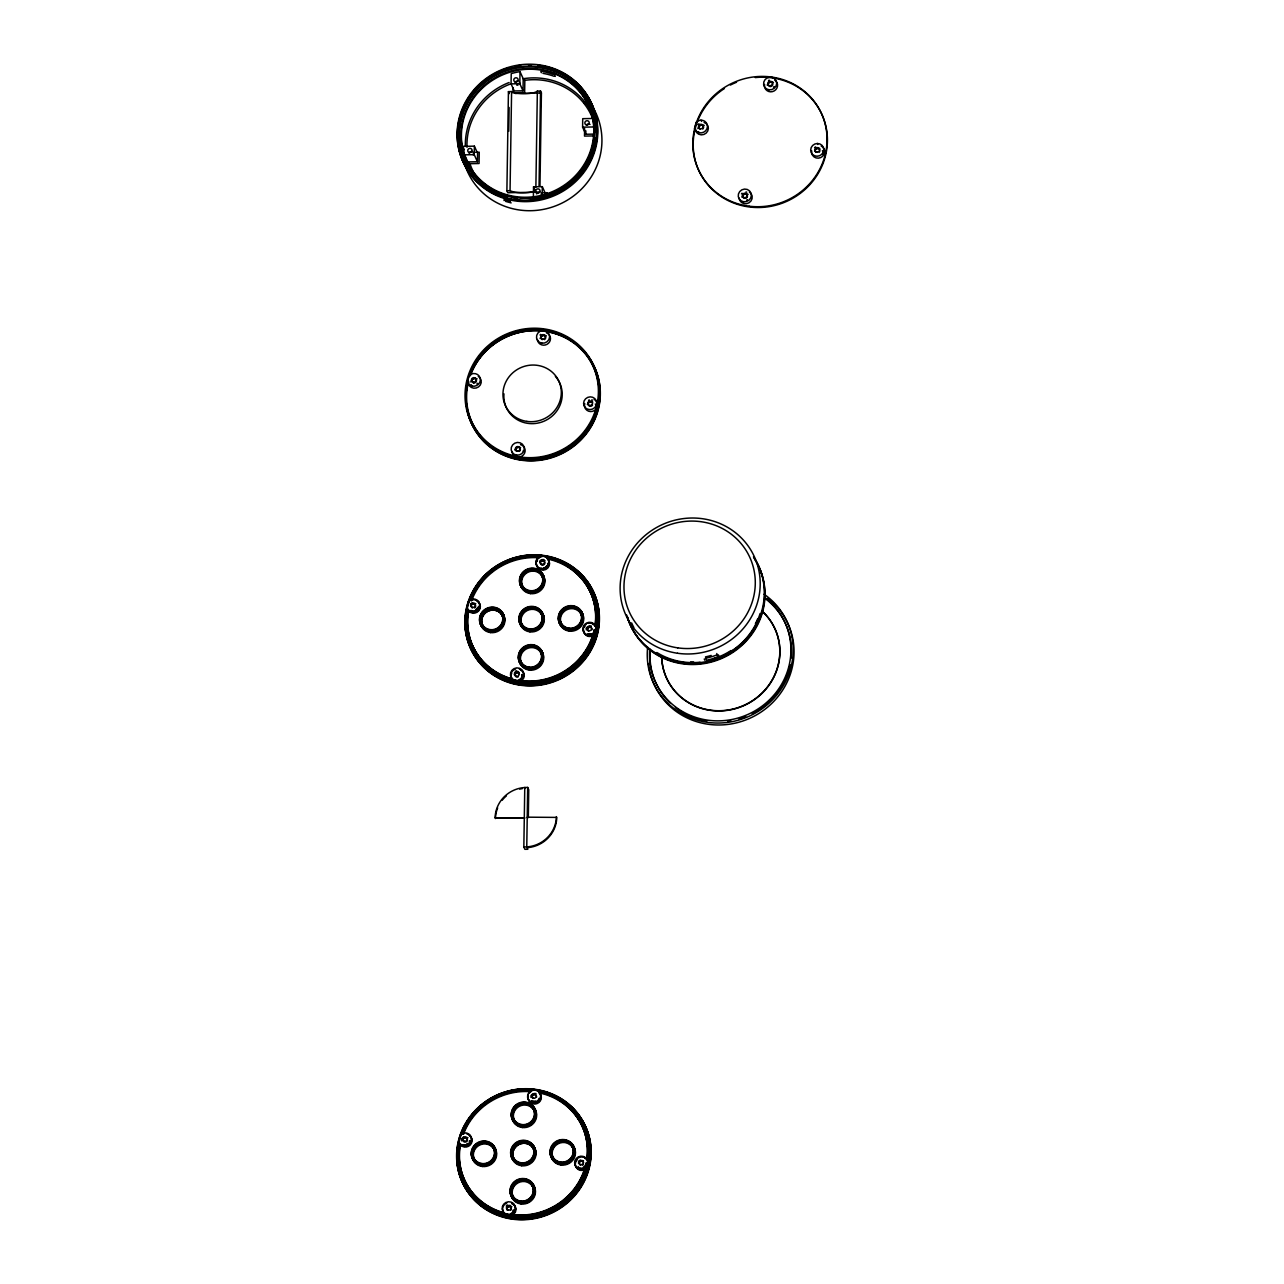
<?xml version="1.0" encoding="UTF-8"?>
<svg xmlns="http://www.w3.org/2000/svg" width="1284" height="1284" viewBox="0 0 1284 1284"><rect width="100%" height="100%" fill="white"/><g stroke="black" fill="none" stroke-linecap="round" stroke-linejoin="round"><path stroke-width="1.5" d="M467.809 161.912L477.439 161.736L474.229 154.658L474.358 146.151L462.754 146.376A66.896 63.927 -24.4 0 0 464.599 154.834L467.809 161.912A66.896 63.927 -24.4 0 0 470.618 169.552M477.439 161.736L477.584 153.245L474.358 146.151M537.916 192.167L507.79 192.728L506.891 190.754L508.432 91.629L511.594 91.565A13.963 3.74 0.9 0 0 525.541 93.684A13.963 3.74 0.9 0 0 537.354 91.084L540.532 91.036L541.415 92.994L539.97 186.18M508.737 131.257L509.106 107.471M511.064 83.893L511.225 73.621A66.896 63.927 -24.4 0 1 520.004 71.647L523.214 78.725L523.037 90.811L514.274 90.971L511.064 83.893L519.811 83.733L523.037 90.811M535.235 190.69A13.963 3.74 0.9 0 1 523.069 192.825A13.963 3.74 0.9 0 1 510.053 190.69L511.594 91.565M513.054 87.922L512.974 92.817L524.642 92.592L524.835 80.33L523.471 79.062M519.811 83.733L520.004 71.647M533.374 197.543L533.534 186.822L542.297 186.661L545.507 193.756M527.692 787.429L526.761 846.91L527.836 849.27L524.915 849.318L523.84 846.959L524.771 787.477L527.692 787.429L528.751 789.788L528.334 817.555M535.877 187.127L537.354 91.084M539.055 186.196L540.532 91.036M542.153 195.97L542.297 186.661M547.144 194.735L547.161 192.712L543.276 192.777M593.818 134.114L585.809 134.258L582.599 127.164L582.727 118.674L593.16 118.481A66.896 63.927 -24.4 0 1 593.834 121.627M584.621 128.544L584.509 136.088L593.609 135.927M585.809 134.258L585.857 130.856M596.129 405.664A6.613 6.324 -24.4 0 1 585.408 407.782A6.613 6.324 -24.4 0 1 587.687 397.398A6.613 6.324 -24.4 0 1 596.707 402.999L597.012 407.638A6.613 6.324 -24.4 0 1 588.73 411.233A6.613 6.324 -24.4 0 1 584.75 403.561M597.012 407.638L597.606 404.958A6.613 6.324 -24.4 0 0 597.493 403.818M823.221 152.298A6.613 6.324 -24.4 0 1 812.499 154.417A6.613 6.324 -24.4 0 1 814.778 144.033A6.613 6.324 -24.4 0 1 823.798 149.634L824.103 154.273A6.613 6.324 -24.4 0 1 811.697 150.79M823.798 149.634L824.103 154.273M467.456 381.717L469.125 375.586A6.613 6.324 -24.4 0 1 479.173 376.035A6.613 6.324 -24.4 0 1 476.589 385.569A6.613 6.324 -24.4 0 1 467.456 381.717L468.355 383.675A6.613 6.324 -24.4 0 0 478.563 386.885A6.613 6.324 -24.4 0 0 478.258 376.373M468.355 383.675L468.708 382.134M694.548 128.352L696.217 122.221A6.613 6.324 -24.4 0 1 706.264 122.67A6.613 6.324 -24.4 0 1 703.68 132.204A6.613 6.324 -24.4 0 1 694.548 128.352L695.447 130.31A6.613 6.324 -24.4 0 0 706.2 133.071A6.613 6.324 -24.4 0 0 704.097 122.445M695.447 130.31L695.719 129.154M461.582 1140.064L462.096 1138.218M504.676 196.324L504.034 200.561M543.052 67.94L542.057 71.39A66.896 63.927 -24.4 0 1 553.227 74.328L554.223 70.861M515.237 93.475L541.415 92.994M582.599 127.164L594.604 126.955M475.545 152.266L479.237 152.186L479.06 163.517L469.96 163.694A65.42 62.531 -24.4 0 0 475.096 175.138M464.599 154.834L474.229 154.658M506.891 190.754L510.053 190.69M495.126 817.764L524.658 818.004L495.126 817.764A30.88 29.5 -24.4 0 1 524.771 787.525L525.124 788.264M527.13 847.665A30.88 29.5 -24.4 0 0 556.758 817.41L527.226 817.17L527.58 817.956M523.84 846.959L526.761 846.91A30.88 29.5 -24.4 0 0 556.405 816.624M510.438 201.315L504.869 199.822M511.16 202.888L505.575 201.395M469.848 163.614L468.74 162.795M524.803 80.314L524.835 80.33A65.42 62.531 -24.4 0 1 592.454 118M817.33 143.487L817.78 144.466M701 120.15L701.562 121.386M554.768 75.226L555.298 76.398M540.805 71.551L541.334 72.723M508.432 91.629L509.315 93.588M533.534 186.822L536.76 193.916M718.334 654.824L718.863 655.996M596.707 402.999L597.606 404.958M704.242 658.997L704.788 660.185M462.754 146.376L464.359 149.907M536.198 564.318A6.613 6.324 -24.4 0 0 545.796 568.539A6.613 6.324 -24.4 0 0 547.144 558.219A64.681 61.825 -24.4 0 1 595.198 625.629L595.535 626.383A6.613 6.324 -24.4 0 0 592.502 624.152M586.274 624.152A6.613 6.324 -24.4 0 0 584.204 632.964A6.613 6.324 -24.4 0 0 593.176 634.761L593.513 635.516A64.681 61.825 -24.4 0 1 532.619 682.189M519.234 668.836A6.613 6.324 -24.4 0 1 519.859 680.793L520.213 681.547A64.681 61.825 -24.4 0 0 526.922 682.189M540.323 557.176A64.681 61.825 -24.4 0 0 471.132 600.206A6.613 6.324 -24.4 0 1 479.301 603.015A6.613 6.324 -24.4 0 1 477.054 611.296A6.613 6.324 -24.4 0 1 468.387 610.317A64.681 61.825 -24.4 0 0 512.252 679.204L512.589 679.958A6.613 6.324 -24.4 0 1 511.77 673.169M468.387 610.317L468.724 611.056A64.681 61.825 -24.4 0 0 512.589 679.958M528.286 1094.867A6.613 6.324 -24.4 0 0 531.319 1102.651A6.613 6.324 -24.4 0 0 539.761 1100.468A6.613 6.324 -24.4 0 0 538.879 1092.122A64.681 61.825 -24.4 0 1 586.932 1159.532L586.932 1159.532A6.613 6.324 -24.4 0 0 577.912 1158.12A6.613 6.324 -24.4 0 0 575.97 1166.899A6.613 6.324 -24.4 0 0 584.926 1168.665L585.263 1169.419A64.681 61.825 -24.4 0 1 511.947 1215.45L511.61 1214.696A6.613 6.324 -24.4 0 0 511.594 1202.931M538.879 1092.122L539.216 1092.877A6.613 6.324 -24.4 0 1 540.275 1100.966A6.613 6.324 -24.4 0 1 532.202 1103.646A6.613 6.324 -24.4 0 1 528.366 1096.472M460.137 1144.205A64.681 61.825 -24.4 0 0 504.002 1213.107L504.339 1213.845A64.681 61.825 -24.4 0 1 460.474 1144.959L460.137 1144.205A6.613 6.324 -24.4 0 0 470.827 1143.065A6.613 6.324 -24.4 0 0 466.493 1133.692M530.372 1090.918A64.681 61.825 -24.4 0 0 462.882 1134.093L462.962 1134.286M716.777 653.524L717.676 656.943A70.572 67.442 -24.4 0 1 706.409 660.281L705.51 656.878A66.896 63.927 -24.4 0 0 711.208 655.434M540.821 564.238A2.199 2.103 -24.4 0 1 541.318 561.429A2.199 2.103 -24.4 0 1 544.255 561.509A2.199 2.103 -24.4 0 1 544.352 564.35M543.854 564.799A2.199 2.103 -24.4 0 1 541.27 564.719M472.416 607.99A2.199 2.103 -24.4 0 1 471.774 604.78A2.199 2.103 -24.4 0 1 475.176 604.716A2.199 2.103 -24.4 0 1 474.438 607.958M518.11 676.957A2.199 2.103 -24.4 0 1 515.285 675.817A2.199 2.103 -24.4 0 1 516.569 673.041A2.199 2.103 -24.4 0 1 519.378 674.18M588.377 631.102A2.199 2.103 -24.4 0 1 587.895 628.406A2.199 2.103 -24.4 0 1 590.56 627.411A2.199 2.103 -24.4 0 1 591.94 629.77M596.081 627.748A6.613 6.324 -24.4 0 0 595.022 625.244A64.681 61.825 -24.4 0 0 546.968 557.834A6.613 6.324 -24.4 0 0 540.147 556.774A64.681 61.825 -24.4 0 0 470.955 599.805A6.613 6.324 -24.4 0 0 469.029 600.976A66.158 63.237 -24.4 0 1 578.651 572.953A66.158 63.237 -24.4 0 1 549.729 679.348A66.158 63.237 -24.4 0 1 467.103 608.07A6.613 6.324 -24.4 0 0 468.211 609.916A64.681 61.825 -24.4 0 0 512.075 678.803A6.613 6.324 -24.4 0 0 519.683 680.408A64.681 61.825 -24.4 0 0 592.999 634.376A6.613 6.324 -24.4 0 0 595.054 632.418M593.176 634.761A64.681 61.825 -24.4 0 1 519.859 680.793M588.072 623.334A6.613 6.324 -24.4 0 1 595.198 625.629M512.252 679.204A6.613 6.324 -24.4 0 1 515.622 668.916M536.279 561.862A6.613 6.324 -24.4 0 1 539.874 557.384M595.535 626.383A64.681 61.825 -24.4 0 0 547.482 558.973A6.613 6.324 -24.4 0 1 545.684 569.534A6.613 6.324 -24.4 0 1 536.455 564.077M471.485 600.944A64.681 61.825 -24.4 0 1 538.975 557.77M520.437 669.879A6.613 6.324 -24.4 0 1 520.213 681.547M477.038 601.185A6.613 6.324 -24.4 0 1 478.82 610.767A6.613 6.324 -24.4 0 1 468.724 611.056M593.513 635.516A6.613 6.324 -24.4 0 1 583.578 629.882M584.332 627.362A6.613 6.324 -24.4 0 1 584.942 626.432M536.953 561.557A6.613 6.324 -24.4 0 1 537.45 560.61M594.139 629.722A4.414 4.221 -24.4 0 1 593.834 630.909M590.11 633.654A4.414 4.221 -24.4 0 1 589.324 633.67M515.382 671.259A4.414 4.221 -24.4 0 1 516.601 670.842M477.279 608.038A4.414 4.221 -24.4 0 1 475.834 609.579M547.947 557.641A66.158 63.237 -24.4 0 1 595.888 632.37A66.158 63.237 -24.4 0 1 518.014 682.671A66.158 63.237 -24.4 0 1 467.569 609.547M470.121 600.591A66.158 63.237 -24.4 0 1 541.864 556.662M594.492 629.706A4.414 4.221 -24.4 0 1 587.671 633.766M586.082 628.678A4.414 4.221 -24.4 0 1 591.394 626.062M521.994 674.903A4.414 4.221 -24.4 0 1 519.234 679.669M514.322 673.137A4.414 4.221 -24.4 0 1 518.142 671.516M477.985 607.942A4.414 4.221 -24.4 0 1 471.453 610.51M470.522 604.122A4.414 4.221 -24.4 0 1 472.384 602.854M546.872 565.666A4.414 4.221 -24.4 0 1 543.742 567.961M539.97 560.851A4.414 4.221 -24.4 0 1 543.886 559.599M547.626 563.371A4.414 4.221 -24.4 0 1 547.578 565.714M547.016 566.87A4.414 4.221 -24.4 0 1 540.949 568.218M540.034 562.007A4.414 4.221 -24.4 0 1 542.667 560.45M544.255 560.434A4.414 4.221 -24.4 0 1 545.058 560.643M521.962 674.549A4.414 4.221 -24.4 0 1 520.758 679.83M516.778 680.681A4.414 4.221 -24.4 0 1 515.237 679.926M514.194 674.694A4.414 4.221 -24.4 0 1 519.314 672.463M594.733 629.754A4.414 4.221 -24.4 0 1 593.85 633.622M592.052 634.922A4.414 4.221 -24.4 0 1 588.826 634.986M586.307 629.914A4.414 4.221 -24.4 0 1 590.175 626.769M478.402 606.417A4.414 4.221 -24.4 0 1 473.314 611.858M471.726 611.264A4.414 4.221 -24.4 0 1 470.73 610.398M470.538 605.406A4.414 4.221 -24.4 0 1 475.834 603.689M542.442 556.036A67.619 64.633 -24.4 0 1 588.024 655.241A67.619 64.633 -24.4 0 1 474.695 656.044A67.619 64.633 -24.4 0 1 525.734 556.165M539.328 1099.602A4.414 4.221 -24.4 0 1 531.432 1100.918M530.95 1097.419A4.414 4.221 -24.4 0 1 534.401 1094.353M513.985 1211.566A4.414 4.221 -24.4 0 1 511.738 1214.215M508.929 1214.664A4.414 4.221 -24.4 0 1 507.341 1214.07M506.442 1207.859A4.414 4.221 -24.4 0 1 509.058 1206.318M510.647 1206.286A4.414 4.221 -24.4 0 1 511.867 1206.671M586.162 1162.871A4.414 4.221 -24.4 0 1 586.098 1166.771M582.968 1169.066A4.414 4.221 -24.4 0 1 581.379 1169.082M579.79 1168.504A4.414 4.221 -24.4 0 1 578.153 1166.53M578.378 1163.015A4.414 4.221 -24.4 0 1 583.514 1160.784M468.628 1144.814A4.414 4.221 -24.4 0 1 466.638 1145.729M464.246 1145.537A4.414 4.221 -24.4 0 1 462.77 1144.622M467.986 1137.752A4.414 4.221 -24.4 0 0 461.614 1140.866L462.304 1138.651A4.414 4.221 -24.4 0 0 461.566 1139.999M537.258 1090.357A67.619 64.633 -24.4 0 1 586.355 1176.834A67.619 64.633 -24.4 0 1 488.113 1210.828A67.619 64.633 -24.4 0 1 474.887 1111.944M479.863 1107.097A67.619 64.633 -24.4 0 1 517.468 1090.052M586.178 1163.224A4.414 4.221 -24.4 0 1 579.806 1167.878M578.506 1161.458A4.414 4.221 -24.4 0 1 580.32 1160.142M513.712 1210.347A4.414 4.221 -24.4 0 1 510.567 1213.717M506.377 1206.703A4.414 4.221 -24.4 0 1 510.278 1205.451M469.896 1140.914A4.414 4.221 -24.4 0 1 463.749 1144.67M462.802 1137.512A4.414 4.221 -24.4 0 1 463.652 1136.966M539.055 1098.382A4.414 4.221 -24.4 0 1 531.945 1101.046M530.902 1095.814A4.414 4.221 -24.4 0 1 536.022 1093.583M462.882 1134.093A6.613 6.324 -24.4 0 1 464.102 1133.74M584.926 1168.665A64.681 61.825 -24.4 0 1 511.61 1214.696M504.002 1213.107A6.613 6.324 -24.4 0 1 506.747 1203.028M539.216 1092.877A64.681 61.825 -24.4 0 1 587.751 1147.703M587.799 1155.006A64.681 61.825 -24.4 0 1 587.494 1158.521M463.813 1133.274A64.681 61.825 -24.4 0 1 530.709 1091.673M511.642 1203.59A6.613 6.324 -24.4 0 1 511.947 1215.45M504.339 1213.845A6.613 6.324 -24.4 0 1 502.863 1210.154M469.142 1135.281A6.613 6.324 -24.4 0 1 470.426 1144.814A6.613 6.324 -24.4 0 1 460.474 1144.959M585.263 1169.419A6.613 6.324 -24.4 0 1 577.174 1159.773M584.974 1158.345A6.613 6.324 -24.4 0 1 585.648 1158.73M585.392 1165.198A4.414 4.221 -24.4 0 1 583.482 1167.06M513.263 1209.993A4.414 4.221 -24.4 0 1 512.942 1210.78M506.377 1205.66A4.414 4.221 -24.4 0 1 507.533 1204.986M469.462 1140.786A4.414 4.221 -24.4 0 1 469.286 1141.38M467.569 1143.466A4.414 4.221 -24.4 0 1 466.734 1143.916M535.556 1100.998A4.414 4.221 -24.4 0 1 533.149 1101.046M529.265 1093.166A6.613 6.324 -24.4 0 1 530.741 1091.785M532.844 1098.478A2.199 2.103 -24.4 0 1 533.711 1094.963A2.199 2.103 -24.4 0 1 536.6 1097.098M466.718 1141.46A2.199 2.103 -24.4 0 1 463.139 1140.786A2.199 2.103 -24.4 0 1 465.354 1137.865A2.199 2.103 -24.4 0 1 467.135 1140.93M507.228 1210.09A2.199 2.103 -24.4 0 1 507.726 1207.281A2.199 2.103 -24.4 0 1 510.647 1207.377A2.199 2.103 -24.4 0 1 510.759 1210.202M583.546 1164.074A2.199 2.103 -24.4 0 1 582.503 1165.198M580.496 1165.23A2.199 2.103 -24.4 0 1 580.079 1161.779A2.199 2.103 -24.4 0 1 583.578 1162.501M587.831 1161.651A6.613 6.324 -24.4 0 0 586.756 1159.131A64.681 61.825 -24.4 0 0 538.702 1091.721A6.613 6.324 -24.4 0 0 531.897 1090.678A64.681 61.825 -24.4 0 0 462.705 1133.708A6.613 6.324 -24.4 0 0 460.763 1134.879A66.158 63.237 -24.4 0 1 570.385 1106.856A66.158 63.237 -24.4 0 1 541.479 1213.252A66.158 63.237 -24.4 0 1 458.837 1141.957A6.613 6.324 -24.4 0 0 459.961 1143.819A64.681 61.825 -24.4 0 0 503.809 1212.706A6.613 6.324 -24.4 0 0 511.433 1214.295A64.681 61.825 -24.4 0 0 584.75 1168.263A6.613 6.324 -24.4 0 0 586.788 1166.305M764.092 594.219A73.509 70.251 -24.4 0 1 749.294 716.167A73.509 70.251 -24.4 0 1 647.634 647.184M767.928 598.36A73.509 70.251 -24.4 0 1 755.169 715.637A73.509 70.251 -24.4 0 1 648.484 663.523M766.115 599.259A71.262 68.1 -24.4 0 1 791.056 658.243M790.061 664.582A71.262 68.1 -24.4 0 1 752.264 713.743M745.763 716.713A71.262 68.1 -24.4 0 1 739.167 719.008M730.917 720.934A71.262 68.1 -24.4 0 1 727.659 721.415M706.81 721.094A71.262 68.1 -24.4 0 1 675.32 707.484M669.959 702.829A71.262 68.1 -24.4 0 1 650.234 650.041M765.601 598.103A71.262 68.1 -24.4 0 1 747.465 714.626A71.262 68.1 -24.4 0 1 649.72 648.885M763.242 612.259A59.546 56.913 -24.4 0 1 743.436 705.815A59.546 56.913 -24.4 0 1 661.725 656.397M763.129 612.051A59.546 56.913 -24.4 0 1 743.34 705.59A59.546 56.913 -24.4 0 1 661.629 656.172M754.141 558.267A70.572 67.442 -24.4 0 1 723.117 657.825A70.572 67.442 -24.4 0 1 627.33 616.497M760.096 613.511A68.566 65.532 -24.4 0 1 706.328 661.26M700.053 662.223A68.566 65.532 -24.4 0 1 656.862 652.513M753.467 556.774A70.572 67.442 -24.4 0 1 722.443 656.333A70.572 67.442 -24.4 0 1 626.64 615.004M716.777 654.968A70.572 67.442 -24.4 0 1 705.51 658.307M754.815 559.118A70.572 67.442 -24.4 0 1 722.828 657.247A70.572 67.442 -24.4 0 1 627.523 617.492M757.56 619.065A68.566 65.532 -24.4 0 1 755.425 623.639M731.045 650.523A68.566 65.532 -24.4 0 1 714.016 658.58M693.633 661.966A68.566 65.532 -24.4 0 1 690.583 661.95M633.75 627.362A68.566 65.532 -24.4 0 1 631.632 622.917M495.48 818.55A30.88 29.5 -24.4 0 1 497.646 807.925M502.156 800.253A30.88 29.5 -24.4 0 1 506.426 795.855M519.667 789.13A30.88 29.5 -24.4 0 1 522.428 788.601M469.816 375.538A67.619 64.633 -24.4 0 1 582.743 349.938A67.619 64.633 -24.4 0 1 549.343 457.971A67.619 64.633 -24.4 0 1 467.922 381.637M546.438 332.845A6.613 6.324 -24.4 0 1 550.306 340.099A6.613 6.324 -24.4 0 1 543.405 345.187A6.613 6.324 -24.4 0 1 537.386 339.506M594.107 399.452A6.613 6.324 -24.4 0 1 596.145 401.025M520.485 444.617A6.613 6.324 -24.4 0 1 525.06 451.647A6.613 6.324 -24.4 0 1 518.271 457.152A6.613 6.324 -24.4 0 1 512.043 451.47M540.034 335.012A4.414 4.221 -24.4 0 1 540.692 334.386M542.297 339.666A2.359 2.247 -24.4 0 1 541.302 336.697A2.359 2.247 -24.4 0 1 544.352 335.541A2.359 2.247 -24.4 0 1 545.556 338.43M545.026 339.201A2.359 2.247 -24.4 0 1 544.432 339.618M540.099 338.511A4.414 4.221 -24.4 0 1 546.358 335.798M516.521 451.294A2.359 2.247 -24.4 0 1 516.393 447.939A2.359 2.247 -24.4 0 1 519.843 448.052A2.359 2.247 -24.4 0 1 519.266 451.39M523.262 450.7A4.414 4.221 -24.4 0 1 523.326 451.487M514.9 450.074A4.414 4.221 -24.4 0 1 520.614 447.586M588.553 400.271A4.414 4.221 -24.4 0 1 589.356 399.95M591.764 399.902A4.414 4.221 -24.4 0 1 592.566 400.207M592.566 405.022A2.359 2.247 -24.4 0 1 589.003 405.792A2.359 2.247 -24.4 0 1 589.051 402.277A2.359 2.247 -24.4 0 1 592.598 402.935M595.311 403.962A4.414 4.221 -24.4 0 1 595.744 406.29M587.35 404.492A4.414 4.221 -24.4 0 1 592.662 401.876M477.536 383.29A4.414 4.221 -24.4 0 1 476.878 383.916M471.918 385.698A4.414 4.221 -24.4 0 1 471.148 384.67M470.779 381.958A4.414 4.221 -24.4 0 1 477.134 378.828M469.992 375.923A67.619 64.633 -24.4 0 1 577.832 345.605A67.619 64.633 -24.4 0 1 562.97 453.124A67.619 64.633 -24.4 0 1 466.269 402.823M466.461 391.106A67.619 64.633 -24.4 0 1 468.098 382.022M470.458 375.393A66.736 63.799 -24.4 0 1 581.925 350.147A66.736 63.799 -24.4 0 1 548.942 456.751A66.736 63.799 -24.4 0 1 468.596 381.412M555.378 376.373A29.404 28.104 -24.4 0 1 541.832 422.035A29.404 28.104 -24.4 0 1 503.954 393.851M514.723 197.255A66.896 63.927 -24.4 0 1 461.71 129.636A66.896 63.927 -24.4 0 1 527.483 69.272A66.896 63.927 -24.4 0 1 593.818 124.676M593.818 138.239A66.896 63.927 -24.4 0 1 575.248 177.16M568.86 182.922A66.896 63.927 -24.4 0 1 563.275 186.934M555.892 191.091A66.896 63.927 -24.4 0 1 551.301 193.13M530.774 197.913A66.896 63.927 -24.4 0 1 520.839 197.961M538.365 66.158A70.572 67.442 -24.4 0 1 597.67 136.008A70.572 67.442 -24.4 0 1 528.831 201.572A70.572 67.442 -24.4 0 1 458.083 142.636M458.548 125.704A70.572 67.442 -24.4 0 1 520.919 66.27M541.238 193.13A2.199 2.103 -24.4 0 1 541.206 195.088M537.354 193.21A2.199 2.103 -24.4 0 1 539.906 192.086M469.174 153.486A2.199 2.103 -24.4 0 1 472.095 151.608A2.199 2.103 -24.4 0 1 473.17 154.77M586.451 125.238A2.199 2.103 -24.4 0 1 590.046 124.452M465.354 146.232A66.896 63.927 -24.4 0 1 509.122 82.513M523.214 78.725A66.896 63.927 -24.4 0 1 592.823 115.111M467.007 147.307A65.42 62.531 -24.4 0 1 511.449 83.621M542.955 73.349A66.896 63.927 -24.4 0 1 554.126 76.286M591.378 104.887A70.572 67.442 -24.4 0 1 560.033 204.028A70.572 67.442 -24.4 0 1 464.407 163.116M462.417 153.679A70.572 67.442 -24.4 0 1 462.079 150.469M583.69 102.399A66.158 63.237 -24.4 0 1 585.584 104.742M519.346 82.048A2.199 2.103 -24.4 0 1 519.41 83.797M517.966 85.097A2.199 2.103 -24.4 0 1 516.762 85.113M515.205 82.914A2.199 2.103 -24.4 0 1 518.014 81.004M537.948 65.243A70.572 67.442 -24.4 0 1 587.574 165.524A70.572 67.442 -24.4 0 1 471.565 175.667A70.572 67.442 -24.4 0 1 509.122 67.763M515.67 66.158A70.572 67.442 -24.4 0 1 520.518 65.372M528.43 64.794A70.572 67.442 -24.4 0 1 531.576 64.794M507.694 196.645A68.566 65.532 -24.4 0 1 460.699 121.836A68.566 65.532 -24.4 0 1 534.722 66.928A68.566 65.532 -24.4 0 1 595.439 131.546M595.086 137.484A68.566 65.532 -24.4 0 1 532.491 198.474M517.131 198.41A68.566 65.532 -24.4 0 1 514.001 197.977M774.701 80.041A6.613 6.324 -24.4 0 1 776.9 88.098A6.613 6.324 -24.4 0 1 768.891 91.549A6.613 6.324 -24.4 0 1 764.59 84.407M821.198 146.087A6.613 6.324 -24.4 0 1 824.697 151.592M749.358 192.006A6.613 6.324 -24.4 0 1 748.973 202.808A6.613 6.324 -24.4 0 1 739.135 198.105M774.108 86.526A4.414 4.221 -24.4 0 1 773.53 87.216M768.538 80.523A4.414 4.221 -24.4 0 1 769.341 80.202M767.19 85.145A4.414 4.221 -24.4 0 1 773.449 82.417M747.448 199.662A4.414 4.221 -24.4 0 1 746.662 200.063M741.478 193.884A4.414 4.221 -24.4 0 1 742.056 193.194M745.972 191.958A4.414 4.221 -24.4 0 1 746.774 192.167M744.656 198.378A2.359 2.247 -24.4 0 1 742.874 195.553A2.359 2.247 -24.4 0 1 746.004 194.028A2.359 2.247 -24.4 0 1 747.16 197.142M746.742 197.72A2.359 2.247 -24.4 0 1 745.506 198.362M741.847 197.11A4.414 4.221 -24.4 0 1 748.107 194.382M814.554 147.692A4.414 4.221 -24.4 0 1 815.645 146.906M815.757 152.106A2.359 2.247 -24.4 0 1 816.544 148.655A2.359 2.247 -24.4 0 1 819.85 149.987M819.834 151.223A2.359 2.247 -24.4 0 1 819.224 152.218M822.402 150.597A4.414 4.221 -24.4 0 1 822.354 154.497M814.634 150.742A4.414 4.221 -24.4 0 1 819.754 148.511M697.902 124.692A4.414 4.221 -24.4 0 1 698.929 123.794M699.01 132.332A4.414 4.221 -24.4 0 1 698.464 131.674M697.87 128.577A4.414 4.221 -24.4 0 1 704.226 125.463M699.764 129.09A2.359 2.247 -24.4 0 1 699.25 126.233A2.359 2.247 -24.4 0 1 702.091 125.174A2.359 2.247 -24.4 0 1 703.552 127.678M703.054 128.705A2.359 2.247 -24.4 0 1 702.701 129.042M755.281 77.586A67.619 64.633 -24.4 0 1 824.713 158.59A67.619 64.633 -24.4 0 1 719.875 195.682A67.619 64.633 -24.4 0 1 724.417 88.516M730.371 85.065A67.619 64.633 -24.4 0 1 736.534 82.256M595.904 627.346L594.877 632.017A6.613 6.324 -24.4 0 1 584.445 632.948A6.613 6.324 -24.4 0 1 586.644 622.965A6.613 6.324 -24.4 0 1 595.904 627.346M587.639 1161.25L586.611 1165.92A6.613 6.324 -24.4 0 1 576.179 1166.835A6.613 6.324 -24.4 0 1 578.378 1156.852A6.613 6.324 -24.4 0 1 587.639 1161.25M568.86 629.995A12.503 11.941 -24.4 0 0 582.406 613.383A12.503 11.941 -24.4 0 0 561.188 610.783A12.503 11.941 -24.4 0 0 568.86 629.995M568.684 629.609A12.503 11.941 -24.4 0 0 582.23 612.982A12.503 11.941 -24.4 0 0 561.012 610.381A12.503 11.941 -24.4 0 0 568.684 629.609M569.085 628.598A11.026 10.545 -24.4 0 0 581.042 613.929A11.026 10.545 -24.4 0 0 562.328 611.633A11.026 10.545 -24.4 0 0 569.085 628.598M568.908 628.197A11.026 10.545 -24.4 0 0 580.866 613.527A11.026 10.545 -24.4 0 0 562.135 611.248A11.026 10.545 -24.4 0 0 568.908 628.197M528.864 668.964A12.503 11.941 -24.4 0 0 542.41 652.336A12.503 11.941 -24.4 0 0 521.208 649.752A12.503 11.941 -24.4 0 0 528.864 668.964M528.687 668.563A12.503 11.941 -24.4 0 0 542.233 651.951A12.503 11.941 -24.4 0 0 521.031 649.351A12.503 11.941 -24.4 0 0 528.687 668.563M529.104 667.552A11.026 10.545 -24.4 0 0 541.046 652.882A11.026 10.545 -24.4 0 0 522.331 650.603A11.026 10.545 -24.4 0 0 529.104 667.552M528.928 667.166A11.026 10.545 -24.4 0 0 540.869 652.497A11.026 10.545 -24.4 0 0 522.155 650.202A11.026 10.545 -24.4 0 0 528.928 667.166M530.051 592.486A12.503 11.941 -24.4 0 0 543.597 575.858A12.503 11.941 -24.4 0 0 522.379 573.274A12.503 11.941 -24.4 0 0 530.051 592.486M529.875 592.101A12.503 11.941 -24.4 0 0 543.421 575.473A12.503 11.941 -24.4 0 0 522.203 572.873A12.503 11.941 -24.4 0 0 529.875 592.101M530.276 591.089A11.026 10.545 -24.4 0 0 542.233 576.42A11.026 10.545 -24.4 0 0 523.519 574.125A11.026 10.545 -24.4 0 0 530.276 591.089M530.099 590.688A11.026 10.545 -24.4 0 0 542.057 576.018A11.026 10.545 -24.4 0 0 523.342 573.739A11.026 10.545 -24.4 0 0 530.099 590.688M529.457 630.717A12.503 11.941 -24.4 0 0 543.004 614.105A12.503 11.941 -24.4 0 0 521.802 611.505A12.503 11.941 -24.4 0 0 529.457 630.717M529.281 630.332A12.503 11.941 -24.4 0 0 542.827 613.704A12.503 11.941 -24.4 0 0 521.609 611.12A12.503 11.941 -24.4 0 0 529.281 630.332M529.698 629.321A11.026 10.545 -24.4 0 0 541.639 614.651A11.026 10.545 -24.4 0 0 522.925 612.372A11.026 10.545 -24.4 0 0 529.698 629.321M529.506 628.919A11.026 10.545 -24.4 0 0 541.463 614.266A11.026 10.545 -24.4 0 0 522.748 611.97A11.026 10.545 -24.4 0 0 529.506 628.919M490.055 631.455A12.503 11.941 -24.4 0 0 503.617 614.843A12.503 11.941 -24.4 0 0 482.399 612.227A12.503 11.941 -24.4 0 0 490.055 631.455M489.894 631.054A12.503 11.941 -24.4 0 0 503.44 614.442A12.503 11.941 -24.4 0 0 482.222 611.842A12.503 11.941 -24.4 0 0 489.894 631.054M490.295 630.043A11.026 10.545 -24.4 0 0 502.253 615.373A11.026 10.545 -24.4 0 0 483.538 613.094A11.026 10.545 -24.4 0 0 490.295 630.043M490.119 629.658A11.026 10.545 -24.4 0 0 502.076 614.988A11.026 10.545 -24.4 0 0 483.346 612.693A11.026 10.545 -24.4 0 0 490.119 629.658M541.27 568.587A6.613 6.324 -24.4 0 0 548.461 559.792A6.613 6.324 -24.4 0 0 537.242 558.396A6.613 6.324 -24.4 0 0 541.27 568.587M541.976 564.366A2.199 2.103 -24.4 0 0 544.368 561.445A2.199 2.103 -24.4 0 0 540.628 560.964A2.199 2.103 -24.4 0 0 541.976 564.366M478.579 601.602A6.613 6.324 -24.4 0 0 468.853 600.575A66.158 63.237 -24.4 0 0 466.927 607.669A6.613 6.324 -24.4 0 0 476.043 610.895A6.613 6.324 -24.4 0 0 478.579 601.602M472.753 607.412A2.199 2.103 -24.4 0 0 475.144 604.475A2.199 2.103 -24.4 0 0 471.405 604.01A2.199 2.103 -24.4 0 0 472.753 607.412M515.927 680.536A6.613 6.324 -24.4 0 0 523.118 671.757A6.613 6.324 -24.4 0 0 511.899 670.344A6.613 6.324 -24.4 0 0 515.927 680.536M516.633 676.331A2.199 2.103 -24.4 0 0 519.025 673.394A2.199 2.103 -24.4 0 0 515.285 672.928A2.199 2.103 -24.4 0 0 516.633 676.331M589.083 630.749A2.199 2.103 -24.4 0 0 591.475 627.812A2.199 2.103 -24.4 0 0 587.735 627.346A2.199 2.103 -24.4 0 0 589.083 630.749M521.031 682.398A66.158 63.237 -24.4 0 0 593.015 594.588A66.158 63.237 -24.4 0 0 480.762 580.529A66.158 63.237 -24.4 0 0 521.031 682.398M490.215 631.84A12.503 11.941 -24.4 0 0 503.809 615.261A12.503 11.941 -24.4 0 0 482.607 612.596A12.503 11.941 -24.4 0 0 490.215 631.84M490.472 630.444A11.026 10.545 -24.4 0 0 502.429 615.774A11.026 10.545 -24.4 0 0 483.715 613.479A11.026 10.545 -24.4 0 0 490.472 630.444M529.008 669.349A12.503 11.941 -24.4 0 0 542.602 652.77A12.503 11.941 -24.4 0 0 521.4 650.105A12.503 11.941 -24.4 0 0 529.008 669.349M529.281 667.953A11.026 10.545 -24.4 0 0 541.238 653.283A11.026 10.545 -24.4 0 0 522.508 650.988A11.026 10.545 -24.4 0 0 529.281 667.953M569.005 630.38A12.503 11.941 -24.4 0 0 582.599 613.8A12.503 11.941 -24.4 0 0 561.397 611.152A12.503 11.941 -24.4 0 0 569.005 630.38M569.261 628.983A11.026 10.545 -24.4 0 0 581.219 614.314A11.026 10.545 -24.4 0 0 562.504 612.035A11.026 10.545 -24.4 0 0 569.261 628.983M529.602 631.118A12.503 11.941 -24.4 0 0 543.196 614.522A12.503 11.941 -24.4 0 0 521.994 611.874A12.503 11.941 -24.4 0 0 529.602 631.118M529.875 629.706A11.026 10.545 -24.4 0 0 541.816 615.052A11.026 10.545 -24.4 0 0 523.102 612.757A11.026 10.545 -24.4 0 0 529.875 629.706M530.196 592.871A12.503 11.941 -24.4 0 0 543.79 576.291A12.503 11.941 -24.4 0 0 522.588 573.643A12.503 11.941 -24.4 0 0 530.196 592.871M530.469 591.475A11.026 10.545 -24.4 0 0 542.41 576.805A11.026 10.545 -24.4 0 0 523.695 574.526A11.026 10.545 -24.4 0 0 530.469 591.475M530.533 593.625A12.503 11.941 -24.4 0 0 544.127 577.046A12.503 11.941 -24.4 0 0 522.925 574.381A12.503 11.941 -24.4 0 0 530.533 593.625M530.822 592.261A11.026 10.545 -24.4 0 0 542.779 577.591A11.026 10.545 -24.4 0 0 524.049 575.312A11.026 10.545 -24.4 0 0 530.822 592.261M529.939 631.856A12.503 11.941 -24.4 0 0 543.533 615.277A12.503 11.941 -24.4 0 0 522.331 612.629A12.503 11.941 -24.4 0 0 529.939 631.856M530.228 630.508A11.026 10.545 -24.4 0 0 542.185 615.838A11.026 10.545 -24.4 0 0 523.455 613.543A11.026 10.545 -24.4 0 0 530.228 630.508M569.342 631.134A12.503 11.941 -24.4 0 0 582.936 614.554A12.503 11.941 -24.4 0 0 561.734 611.89A12.503 11.941 -24.4 0 0 569.342 631.134M569.614 629.77A11.026 10.545 -24.4 0 0 581.572 615.1A11.026 10.545 -24.4 0 0 562.857 612.821A11.026 10.545 -24.4 0 0 569.614 629.77M529.345 670.104A12.503 11.941 -24.4 0 0 542.939 653.508A12.503 11.941 -24.4 0 0 521.737 650.86A12.503 11.941 -24.4 0 0 529.345 670.104M529.634 668.739A11.026 10.545 -24.4 0 0 541.591 654.07A11.026 10.545 -24.4 0 0 522.877 651.774A11.026 10.545 -24.4 0 0 529.634 668.739M490.552 632.595A12.503 11.941 -24.4 0 0 504.147 615.999A12.503 11.941 -24.4 0 0 482.944 613.351A12.503 11.941 -24.4 0 0 490.552 632.595M490.809 631.182A11.026 10.545 -24.4 0 0 502.766 616.529A11.026 10.545 -24.4 0 0 484.052 614.233A11.026 10.545 -24.4 0 0 490.809 631.182M521.336 684.982A67.619 64.633 -24.4 0 0 594.909 595.23A67.619 64.633 -24.4 0 0 480.168 580.866A67.619 64.633 -24.4 0 0 521.336 684.982M521.16 684.581A67.619 64.633 -24.4 0 0 594.733 594.829A67.619 64.633 -24.4 0 0 479.991 580.464A67.619 64.633 -24.4 0 0 521.16 684.581M490.825 631.23A11.026 10.545 -24.4 0 0 502.782 616.561A11.026 10.545 -24.4 0 0 484.068 614.266A11.026 10.545 -24.4 0 0 490.825 631.23M513.07 1218.869A67.619 64.633 -24.4 0 0 586.66 1129.118A67.619 64.633 -24.4 0 0 471.902 1114.753A67.619 64.633 -24.4 0 0 513.07 1218.869M512.894 1218.484A67.619 64.633 -24.4 0 0 586.467 1128.732A67.619 64.633 -24.4 0 0 471.726 1114.368A67.619 64.633 -24.4 0 0 512.894 1218.484M587.863 1165.262A66.158 63.237 -24.4 0 0 538.157 1091.239A66.158 63.237 -24.4 0 1 587.847 1165.23A66.158 63.237 -24.4 0 1 510.262 1216.654A66.158 63.237 -24.4 0 1 459.319 1143.45A66.158 63.237 -24.4 0 0 510.246 1216.622A66.158 63.237 -24.4 0 0 587.847 1165.23M530.581 1090.276A66.158 63.237 -24.4 0 0 463.01 1131.525A66.158 63.237 -24.4 0 1 530.565 1090.244M522.556 1126.164A11.026 10.545 -24.4 0 0 534.513 1111.495A11.026 10.545 -24.4 0 0 515.799 1109.199A11.026 10.545 -24.4 0 0 522.556 1126.164M521.962 1164.395A11.026 10.545 -24.4 0 0 533.919 1149.726A11.026 10.545 -24.4 0 0 515.189 1147.398A11.026 10.545 -24.4 0 0 521.946 1164.363A11.026 10.545 -24.4 0 0 533.903 1149.694A11.026 10.545 -24.4 0 0 515.205 1147.447A11.026 10.545 -24.4 0 0 521.962 1164.395M521.384 1202.643A11.026 10.545 -24.4 0 0 533.325 1187.973A11.026 10.545 -24.4 0 0 514.611 1185.678A11.026 10.545 -24.4 0 0 521.384 1202.643M482.559 1165.086A11.026 10.545 -24.4 0 0 494.517 1150.416A11.026 10.545 -24.4 0 0 475.786 1148.137A11.026 10.545 -24.4 0 0 482.559 1165.086M561.349 1163.625A11.026 10.545 -24.4 0 0 573.306 1148.971A11.026 10.545 -24.4 0 0 554.576 1146.676A11.026 10.545 -24.4 0 0 561.349 1163.625M512.765 1216.285A66.158 63.237 -24.4 0 0 584.75 1128.492A66.158 63.237 -24.4 0 0 472.496 1114.432A66.158 63.237 -24.4 0 0 512.765 1216.285M482.286 1166.482A12.503 11.941 -24.4 0 0 495.881 1149.902A12.503 11.941 -24.4 0 0 474.679 1147.254A12.503 11.941 -24.4 0 0 482.286 1166.482M481.949 1165.744A12.503 11.941 -24.4 0 0 495.544 1149.148A12.503 11.941 -24.4 0 0 474.342 1146.5A12.503 11.941 -24.4 0 0 481.949 1165.744M482.222 1164.331A11.026 10.545 -24.4 0 0 494.163 1149.678A11.026 10.545 -24.4 0 0 475.449 1147.382A11.026 10.545 -24.4 0 0 482.222 1164.331M521.095 1203.991A12.503 11.941 -24.4 0 0 534.69 1187.411A12.503 11.941 -24.4 0 0 513.488 1184.763A12.503 11.941 -24.4 0 0 521.095 1203.991M520.758 1203.252A12.503 11.941 -24.4 0 0 534.353 1186.657A12.503 11.941 -24.4 0 0 513.151 1184.009A12.503 11.941 -24.4 0 0 520.758 1203.252M521.015 1201.84A11.026 10.545 -24.4 0 0 532.972 1187.186A11.026 10.545 -24.4 0 0 514.258 1184.891A11.026 10.545 -24.4 0 0 521.015 1201.84M561.076 1165.037A12.503 11.941 -24.4 0 0 574.67 1148.442A12.503 11.941 -24.4 0 0 553.468 1145.793A12.503 11.941 -24.4 0 0 561.076 1165.037M560.739 1164.283A12.503 11.941 -24.4 0 0 574.333 1147.703A12.503 11.941 -24.4 0 0 553.131 1145.039A12.503 11.941 -24.4 0 0 560.739 1164.283M561.012 1162.887A11.026 10.545 -24.4 0 0 572.953 1148.217A11.026 10.545 -24.4 0 0 554.239 1145.922A11.026 10.545 -24.4 0 0 561.012 1162.887M521.689 1165.76A12.503 11.941 -24.4 0 0 535.284 1149.18A12.503 11.941 -24.4 0 0 514.082 1146.516A12.503 11.941 -24.4 0 0 521.689 1165.76M521.352 1165.005A12.503 11.941 -24.4 0 0 534.947 1148.426A12.503 11.941 -24.4 0 0 513.744 1145.777A12.503 11.941 -24.4 0 0 521.352 1165.005M521.609 1163.609A11.026 10.545 -24.4 0 0 533.566 1148.939A11.026 10.545 -24.4 0 0 514.852 1146.66A11.026 10.545 -24.4 0 0 521.609 1163.609M522.283 1127.529A12.503 11.941 -24.4 0 0 535.877 1110.933A12.503 11.941 -24.4 0 0 514.675 1108.285A12.503 11.941 -24.4 0 0 522.283 1127.529M521.93 1126.774A12.503 11.941 -24.4 0 0 535.54 1110.195A12.503 11.941 -24.4 0 0 514.322 1107.53A12.503 11.941 -24.4 0 0 521.93 1126.774M522.203 1125.378A11.026 10.545 -24.4 0 0 534.16 1110.708A11.026 10.545 -24.4 0 0 515.446 1108.413A11.026 10.545 -24.4 0 0 522.203 1125.378M521.753 1126.389A12.503 11.941 -24.4 0 0 535.348 1109.793A12.503 11.941 -24.4 0 0 514.146 1107.145A12.503 11.941 -24.4 0 0 521.753 1126.389M521.994 1124.977A11.026 10.545 -24.4 0 0 533.983 1110.339A11.026 10.545 -24.4 0 0 515.285 1107.996A11.026 10.545 -24.4 0 0 521.994 1124.977M521.16 1164.62A12.503 11.941 -24.4 0 0 534.77 1148.04A12.503 11.941 -24.4 0 0 513.568 1145.376A12.503 11.941 -24.4 0 0 521.16 1164.62M521.4 1163.208A11.026 10.545 -24.4 0 0 533.406 1148.586A11.026 10.545 -24.4 0 0 514.691 1146.243A11.026 10.545 -24.4 0 0 521.4 1163.208M560.562 1163.898A12.503 11.941 -24.4 0 0 574.157 1147.302A12.503 11.941 -24.4 0 0 552.955 1144.654A12.503 11.941 -24.4 0 0 560.562 1163.898M560.803 1162.485A11.026 10.545 -24.4 0 0 572.792 1147.848A11.026 10.545 -24.4 0 0 554.078 1145.505A11.026 10.545 -24.4 0 0 560.803 1162.485M520.582 1202.851A12.503 11.941 -24.4 0 0 534.176 1186.272A12.503 11.941 -24.4 0 0 512.974 1183.607A12.503 11.941 -24.4 0 0 520.582 1202.851M520.806 1201.455A11.026 10.545 -24.4 0 0 532.812 1186.817A11.026 10.545 -24.4 0 0 514.098 1184.474A11.026 10.545 -24.4 0 0 520.806 1201.455M481.773 1165.342A12.503 11.941 -24.4 0 0 495.367 1148.763A12.503 11.941 -24.4 0 0 474.165 1146.098A12.503 11.941 -24.4 0 0 481.773 1165.342M482.014 1163.946A11.026 10.545 -24.4 0 0 494.003 1149.308A11.026 10.545 -24.4 0 0 475.289 1146.965A11.026 10.545 -24.4 0 0 482.014 1163.946M533.004 1102.475A6.613 6.324 -24.4 0 0 540.211 1093.695A6.613 6.324 -24.4 0 0 528.976 1092.299A6.613 6.324 -24.4 0 0 533.004 1102.475M533.711 1098.269A2.199 2.103 -24.4 0 0 536.118 1095.332A2.199 2.103 -24.4 0 0 532.362 1094.867A2.199 2.103 -24.4 0 0 533.711 1098.269M470.313 1135.505A6.613 6.324 -24.4 0 0 460.587 1134.478A66.158 63.237 -24.4 0 0 458.661 1141.572A6.613 6.324 -24.4 0 0 467.793 1144.798A6.613 6.324 -24.4 0 0 470.313 1135.505M464.487 1141.299A2.199 2.103 -24.4 0 0 466.894 1138.378A2.199 2.103 -24.4 0 0 463.139 1137.913A2.199 2.103 -24.4 0 0 464.487 1141.299M507.661 1214.439A6.613 6.324 -24.4 0 0 514.868 1205.66A6.613 6.324 -24.4 0 0 503.633 1204.248A6.613 6.324 -24.4 0 0 507.661 1214.439M508.368 1210.218A2.199 2.103 -24.4 0 0 510.775 1207.297A2.199 2.103 -24.4 0 0 507.019 1206.832A2.199 2.103 -24.4 0 0 508.368 1210.218M580.817 1164.636A2.199 2.103 -24.4 0 0 583.225 1161.715A2.199 2.103 -24.4 0 0 579.485 1161.25A2.199 2.103 -24.4 0 0 580.817 1164.636M481.388 1164.925A12.503 11.941 -24.4 0 0 495.271 1148.554A12.503 11.941 -24.4 0 0 474.117 1145.553A12.503 11.941 -24.4 0 0 481.388 1164.925M481.644 1163.529A11.026 10.545 -24.4 0 0 493.891 1149.084A11.026 10.545 -24.4 0 0 475.241 1146.419A11.026 10.545 -24.4 0 0 481.644 1163.529M520.774 1164.203A12.503 11.941 -24.4 0 0 534.658 1147.832A12.503 11.941 -24.4 0 0 513.52 1144.83A12.503 11.941 -24.4 0 0 520.774 1164.203M521.047 1162.79A11.026 10.545 -24.4 0 0 533.277 1148.345A11.026 10.545 -24.4 0 0 514.627 1145.697A11.026 10.545 -24.4 0 0 521.047 1162.79M521.368 1125.956A12.503 11.941 -24.4 0 0 535.251 1109.585A12.503 11.941 -24.4 0 0 514.114 1106.583A12.503 11.941 -24.4 0 0 521.368 1125.956M521.625 1124.559A11.026 10.545 -24.4 0 0 533.871 1110.114A11.026 10.545 -24.4 0 0 515.221 1107.466A11.026 10.545 -24.4 0 0 521.625 1124.559M520.197 1202.434A12.503 11.941 -24.4 0 0 534.064 1186.063A12.503 11.941 -24.4 0 0 512.926 1183.062A12.503 11.941 -24.4 0 0 520.197 1202.434M520.453 1201.038A11.026 10.545 -24.4 0 0 532.699 1186.593A11.026 10.545 -24.4 0 0 514.033 1183.944A11.026 10.545 -24.4 0 0 520.453 1201.038M560.177 1163.465A12.503 11.941 -24.4 0 0 574.06 1147.11A12.503 11.941 -24.4 0 0 552.906 1144.092A12.503 11.941 -24.4 0 0 560.177 1163.465M560.434 1162.068A11.026 10.545 -24.4 0 0 572.68 1147.623A11.026 10.545 -24.4 0 0 554.03 1144.975A11.026 10.545 -24.4 0 0 560.434 1162.068M677.519 653.251A70.572 67.442 -24.4 0 0 756.148 561.028A70.572 67.442 -24.4 0 0 636.832 543.71A70.572 67.442 -24.4 0 0 677.519 653.251M677.759 647.858A66.158 63.237 -24.4 0 0 751.493 561.413A66.158 63.237 -24.4 0 0 639.625 545.17A66.158 63.237 -24.4 0 0 677.759 647.858M521.336 457.987A67.619 64.633 -24.4 0 0 594.909 368.235A67.619 64.633 -24.4 0 0 480.168 353.87A67.619 64.633 -24.4 0 0 521.336 457.987M521.481 457.152A66.736 63.799 -24.4 0 0 594.091 368.556A66.736 63.799 -24.4 0 0 480.842 354.384A66.736 63.799 -24.4 0 0 521.481 457.152M516.633 455.13A6.613 6.324 -24.4 0 0 523.84 446.351A6.613 6.324 -24.4 0 0 512.605 444.938A6.613 6.324 -24.4 0 0 516.633 455.13M541.976 343.165A6.613 6.324 -24.4 0 0 549.183 334.386A6.613 6.324 -24.4 0 0 537.948 332.989A6.613 6.324 -24.4 0 0 541.976 343.165M542.667 339.088A2.359 2.247 -24.4 0 0 545.218 335.975A2.359 2.247 -24.4 0 0 541.222 335.477A2.359 2.247 -24.4 0 0 542.667 339.088M517.324 451.053A2.359 2.247 -24.4 0 0 519.876 447.923A2.359 2.247 -24.4 0 0 515.895 447.426A2.359 2.247 -24.4 0 0 517.324 451.053M589.773 405.471A2.359 2.247 -24.4 0 0 592.325 402.357A2.359 2.247 -24.4 0 0 588.345 401.844A2.359 2.247 -24.4 0 0 589.773 405.471M473.796 382.921A2.359 2.247 -24.4 0 0 476.348 379.807A2.359 2.247 -24.4 0 0 472.368 379.294A2.359 2.247 -24.4 0 0 473.796 382.921M473.443 382.134A2.359 2.247 -24.4 0 0 475.995 379.021A2.359 2.247 -24.4 0 0 472.014 378.507A2.359 2.247 -24.4 0 0 473.443 382.134M526.873 421.393A29.404 28.104 -24.4 0 0 559.631 382.969A29.404 28.104 -24.4 0 0 509.909 375.747A29.404 28.104 -24.4 0 0 526.873 421.393M515.831 199.614A70.572 67.442 -24.4 0 0 592.614 105.946A70.572 67.442 -24.4 0 0 472.881 90.971A70.572 67.442 -24.4 0 0 515.831 199.614M516.152 197.704A68.566 65.532 -24.4 0 0 590.752 106.7A68.566 65.532 -24.4 0 0 474.422 92.127A68.566 65.532 -24.4 0 0 516.152 197.704M537.498 193.098A2.199 2.103 -24.4 0 0 539.906 190.176A2.199 2.103 -24.4 0 0 536.15 189.711A2.199 2.103 -24.4 0 0 537.498 193.098M469.575 152.587A2.199 2.103 -24.4 0 0 471.966 149.666A2.199 2.103 -24.4 0 0 468.227 149.201A2.199 2.103 -24.4 0 0 469.575 152.587M586.692 124.949A2.199 2.103 -24.4 0 0 589.083 122.028A2.199 2.103 -24.4 0 0 585.343 121.547A2.199 2.103 -24.4 0 0 586.692 124.949M515.606 82.016A2.199 2.103 -24.4 0 0 518.014 79.094A2.199 2.103 -24.4 0 0 514.258 78.629A2.199 2.103 -24.4 0 0 515.606 82.016M516.714 196.725A66.896 63.927 -24.4 0 0 589.484 107.952A66.896 63.927 -24.4 0 0 475.995 93.748A66.896 63.927 -24.4 0 0 516.714 196.725M743.725 201.765A6.613 6.324 -24.4 0 0 750.931 192.985A6.613 6.324 -24.4 0 0 739.696 191.573A6.613 6.324 -24.4 0 0 743.725 201.765M769.068 89.8A6.613 6.324 -24.4 0 0 776.274 81.02A6.613 6.324 -24.4 0 0 765.039 79.624A6.613 6.324 -24.4 0 0 769.068 89.8M770.111 86.51A2.359 2.247 -24.4 0 0 772.663 83.396A2.359 2.247 -24.4 0 0 768.683 82.898A2.359 2.247 -24.4 0 0 770.111 86.51M769.758 85.723A2.359 2.247 -24.4 0 0 772.31 82.609A2.359 2.247 -24.4 0 0 768.33 82.112A2.359 2.247 -24.4 0 0 769.758 85.723M744.415 197.688A2.359 2.247 -24.4 0 0 746.967 194.558A2.359 2.247 -24.4 0 0 742.987 194.061A2.359 2.247 -24.4 0 0 744.415 197.688M816.865 152.106A2.359 2.247 -24.4 0 0 819.417 148.992A2.359 2.247 -24.4 0 0 815.436 148.479A2.359 2.247 -24.4 0 0 816.865 152.106M700.534 128.769A2.359 2.247 -24.4 0 0 703.086 125.655A2.359 2.247 -24.4 0 0 699.106 125.142A2.359 2.247 -24.4 0 0 700.534 128.769M749.134 206.194A67.619 64.633 -24.4 0 0 822.723 116.443A67.619 64.633 -24.4 0 0 707.966 102.078A67.619 64.633 -24.4 0 0 749.134 206.194"/></g></svg>
